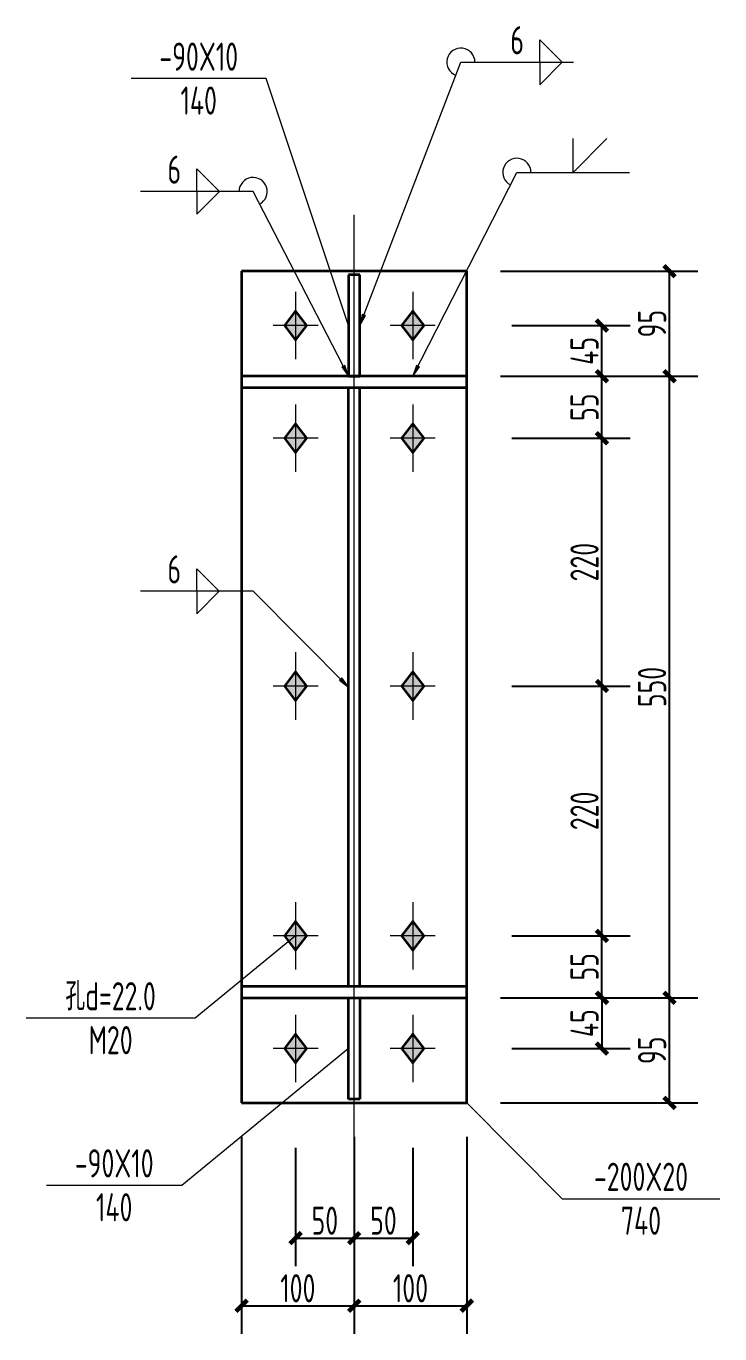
# Model space of a CAD drawing. Header units: millimetres. Extents: x 6950065 to 7140129, y 16284814 to 19754034.
# Drawn here: x 7058220 to 7064379, y 18026634 to 18038241 of the extents above; entities that cross this region are included whole.
import ezdxf
from ezdxf.enums import TextEntityAlignment as Align

# ---------------------------------------------------------------- set-up
doc = ezdxf.new("R2010")
doc.units = ezdxf.units.MM
doc.header["$LTSCALE"] = 1500
doc.header["$MEASUREMENT"] = 0
doc.linetypes.add('线型6', pattern=[8.75, 5, -1.25, 1.25, -1.25])
doc.layers.get('Defpoints').update_dxf_attribs({"color": 1})
for name, color, linetype, lineweight in [('10', 7, 'Continuous', 35), ('20', 2, 'Continuous', 35), ('尺寸标注', 9, 'Continuous', 18), ('焊缝标注', 9, 'Continuous', 18), ('螺栓孔标注', 9, 'Continuous', 18), ('钢板标注', 9, 'Continuous', 18)]:
    doc.layers.add(name, color=color, linetype=linetype, lineweight=lineweight)
doc.styles.add('FromPkpm', font='Pkpmeng', dxfattribs={"width": 0.7, "bigfont": 'hztxt'})
doc.dimstyles.new('Pkpm_1.00', dxfattribs={"dimtxt": 250, "dimasz": 100, "dimexe": 250, "dimexo": 0.0625, "dimgap": 30, "dimtad": 1, "dimdec": 0, "dimrnd": 5, "dimzin": 0, "dimdsep": 46, "dimtxsty": 'FromPkpm', "dimblk1": 'ARCHTICK', "dimblk2": 'ARCHTICK', "dimsah": 1, "dimcen": 0.09, "dimadec": 0, "dimazin": 0, "dimtfac": 1, "dimtdec": 0, "dimtix": 1, "dimtmove": 2, "dimatfit": 1, "dimfxl": 0, "dimtolj": 1, "dimtzin": 0, "dimarcsym": 0})

# ---------------------------------------------------------------- blocks, each defined once
blk = doc.blocks.new('_ArchTick')
at = {"color": 0, "linetype": 'ByBlock', "const_width": 0.4}
blk.add_lwpolyline([(-0.5, -0.5), (0.5, 0.5)], dxfattribs=at)
blk = doc.blocks.new('*D268')
at = {"layer": 'Defpoints', "color": 0, "linetype": 'Continuous'}
for p in [(7062132, 18035584), (7063332, 18035584), (7062132, 18035134)]:
    blk.add_point(p, dxfattribs=at)
at = {"layer": '尺寸标注', "color": 0, "linetype": 'Continuous', "lineweight": -2}
for p, q in [((7062532, 18035584), (7063582, 18035584)), ((7063332, 18035134), (7063332, 18035584)), ((7062532, 18035134), (7063582, 18035134))]:
    blk.add_line(p, q, dxfattribs=at)
at = {"layer": '尺寸标注', "color": 0, "linetype": 'Continuous', "lineweight": -2, "xscale": 100, "yscale": 100, "zscale": 100}
for p, rotation in [((7063332, 18035584), 90), ((7063332, 18035134), 270)]:
    blk.add_blockref('_ArchTick', p, dxfattribs=dict(at, rotation=rotation))
at = {"layer": '尺寸标注', "color": 0, "linetype": 'Continuous', "lineweight": 18, "insert": (7063177, 18035359), "char_height": 250, "attachment_point": 5, "rotation": 90, "style": 'FromPkpm'}
blk.add_mtext('\\A1;45', dxfattribs=at)
blk = doc.blocks.new('*D269')
at = {"layer": 'Defpoints', "color": 0, "linetype": 'Continuous'}
for p in [(7062132, 18035134), (7063332, 18035134), (7062132, 18034584)]:
    blk.add_point(p, dxfattribs=at)
at = {"layer": '尺寸标注', "color": 0, "linetype": 'Continuous', "lineweight": -2}
for p, q in [((7062532, 18035134), (7063582, 18035134)), ((7063332, 18034584), (7063332, 18035134)), ((7062532, 18034584), (7063582, 18034584))]:
    blk.add_line(p, q, dxfattribs=at)
at = {"layer": '尺寸标注', "color": 0, "linetype": 'Continuous', "lineweight": -2, "xscale": 100, "yscale": 100, "zscale": 100}
for p, rotation in [((7063332, 18035134), 90), ((7063332, 18034584), 270)]:
    blk.add_blockref('_ArchTick', p, dxfattribs=dict(at, rotation=rotation))
at = {"layer": '尺寸标注', "color": 0, "linetype": 'Continuous', "lineweight": 18, "insert": (7063177, 18034859), "char_height": 250, "attachment_point": 5, "rotation": 90, "style": 'FromPkpm'}
blk.add_mtext('\\A1;55', dxfattribs=at)
blk = doc.blocks.new('*D270')
at = {"layer": 'Defpoints', "color": 0, "linetype": 'Continuous'}
for p in [(7062132, 18029617), (7063332, 18029617), (7062132, 18029167)]:
    blk.add_point(p, dxfattribs=at)
at = {"layer": '尺寸标注', "color": 0, "linetype": 'Continuous', "lineweight": -2}
for p, q in [((7062532, 18029617), (7063582, 18029617)), ((7063332, 18029617), (7063332, 18029167)), ((7062532, 18029167), (7063582, 18029167))]:
    blk.add_line(p, q, dxfattribs=at)
at = {"layer": '尺寸标注', "color": 0, "linetype": 'Continuous', "lineweight": -2, "xscale": 100, "yscale": 100, "zscale": 100}
for p, rotation in [((7063332, 18029617), 90), ((7063332, 18029167), 270)]:
    blk.add_blockref('_ArchTick', p, dxfattribs=dict(at, rotation=rotation))
at = {"layer": '尺寸标注', "color": 0, "linetype": 'Continuous', "lineweight": 18, "insert": (7063177, 18029392), "char_height": 250, "attachment_point": 5, "rotation": 90, "style": 'FromPkpm'}
blk.add_mtext('\\A1;45', dxfattribs=at)
blk = doc.blocks.new('*D271')
at = {"layer": 'Defpoints', "color": 0, "linetype": 'Continuous'}
for p in [(7062132, 18030167), (7063332, 18030167), (7062132, 18029617)]:
    blk.add_point(p, dxfattribs=at)
at = {"layer": '尺寸标注', "color": 0, "linetype": 'Continuous', "lineweight": -2}
for p, q in [((7062532, 18030167), (7063582, 18030167)), ((7063332, 18029617), (7063332, 18030167)), ((7062532, 18029617), (7063582, 18029617))]:
    blk.add_line(p, q, dxfattribs=at)
at = {"layer": '尺寸标注', "color": 0, "linetype": 'Continuous', "lineweight": -2, "xscale": 100, "yscale": 100, "zscale": 100}
for p, rotation in [((7063332, 18030167), 90), ((7063332, 18029617), 270)]:
    blk.add_blockref('_ArchTick', p, dxfattribs=dict(at, rotation=rotation))
at = {"layer": '尺寸标注', "color": 0, "linetype": 'Continuous', "lineweight": 18, "insert": (7063177, 18029892), "char_height": 250, "attachment_point": 5, "rotation": 90, "style": 'FromPkpm'}
blk.add_mtext('\\A1;55', dxfattribs=at)
blk = doc.blocks.new('*D272')
at = {"layer": 'Defpoints', "color": 0, "linetype": 'Continuous'}
for p in [(7062132, 18034584), (7063332, 18034584), (7062132, 18032384)]:
    blk.add_point(p, dxfattribs=at)
at = {"layer": '尺寸标注', "color": 0, "linetype": 'Continuous', "lineweight": -2}
for p, q in [((7062532, 18034584), (7063582, 18034584)), ((7063332, 18032384), (7063332, 18034584)), ((7062532, 18032384), (7063582, 18032384))]:
    blk.add_line(p, q, dxfattribs=at)
at = {"layer": '尺寸标注', "color": 0, "linetype": 'Continuous', "lineweight": -2, "xscale": 100, "yscale": 100, "zscale": 100}
for p, rotation in [((7063332, 18034584), 90), ((7063332, 18032384), 270)]:
    blk.add_blockref('_ArchTick', p, dxfattribs=dict(at, rotation=rotation))
at = {"layer": '尺寸标注', "color": 0, "linetype": 'Continuous', "lineweight": 18, "insert": (7063177, 18033484), "char_height": 250, "attachment_point": 5, "rotation": 90, "style": 'FromPkpm'}
blk.add_mtext('\\A1;220', dxfattribs=at)
blk = doc.blocks.new('*D273')
at = {"layer": 'Defpoints', "color": 0, "linetype": 'Continuous'}
for p in [(7062132, 18032384), (7063332, 18032384), (7062132, 18030167)]:
    blk.add_point(p, dxfattribs=at)
at = {"layer": '尺寸标注', "color": 0, "linetype": 'Continuous', "lineweight": -2}
for p, q in [((7062532, 18032384), (7063582, 18032384)), ((7063332, 18030167), (7063332, 18032384)), ((7062532, 18030167), (7063582, 18030167))]:
    blk.add_line(p, q, dxfattribs=at)
at = {"layer": '尺寸标注', "color": 0, "linetype": 'Continuous', "lineweight": -2, "xscale": 100, "yscale": 100, "zscale": 100}
for p, rotation in [((7063332, 18032384), 90), ((7063332, 18030167), 270)]:
    blk.add_blockref('_ArchTick', p, dxfattribs=dict(at, rotation=rotation))
at = {"layer": '尺寸标注', "color": 0, "linetype": 'Continuous', "lineweight": 18, "insert": (7063177, 18031276), "char_height": 250, "attachment_point": 5, "rotation": 90, "style": 'FromPkpm'}
blk.add_mtext('\\A1;220', dxfattribs=at)
blk = doc.blocks.new('*D274')
at = {"layer": 'Defpoints', "color": 0, "linetype": 'Continuous'}
for p in [(7060612, 18028684), (7061132, 18028684), (7061132, 18027484)]:
    blk.add_point(p, dxfattribs=at)
at = {"layer": '尺寸标注', "color": 0, "linetype": 'Continuous', "lineweight": -2}
for p, q in [((7060612, 18028284), (7060612, 18027234)), ((7061132, 18028284), (7061132, 18027234)), ((7060612, 18027484), (7061132, 18027484))]:
    blk.add_line(p, q, dxfattribs=at)
at = {"layer": '尺寸标注', "color": 0, "linetype": 'Continuous', "lineweight": -2, "xscale": 100, "yscale": 100, "zscale": 100, "rotation": 180}
blk.add_blockref('_ArchTick', (7060612, 18027484), dxfattribs=at)
at = {"layer": '尺寸标注', "color": 0, "linetype": 'Continuous', "lineweight": -2, "xscale": 100, "yscale": 100, "zscale": 100}
blk.add_blockref('_ArchTick', (7061132, 18027484), dxfattribs=at)
at = {"layer": '尺寸标注', "color": 0, "linetype": 'Continuous', "lineweight": 18, "insert": (7060872, 18027639), "char_height": 250, "attachment_point": 5, "style": 'FromPkpm'}
blk.add_mtext('\\A1;50', dxfattribs=at)
blk = doc.blocks.new('*D275')
at = {"layer": 'Defpoints', "color": 0, "linetype": 'Continuous'}
for p in [(7061132, 18028684), (7061652, 18028684), (7061652, 18027484)]:
    blk.add_point(p, dxfattribs=at)
at = {"layer": '尺寸标注', "color": 0, "linetype": 'Continuous', "lineweight": -2}
for p, q in [((7061132, 18028284), (7061132, 18027234)), ((7061652, 18028284), (7061652, 18027234)), ((7061132, 18027484), (7061652, 18027484))]:
    blk.add_line(p, q, dxfattribs=at)
at = {"layer": '尺寸标注', "color": 0, "linetype": 'Continuous', "lineweight": -2, "xscale": 100, "yscale": 100, "zscale": 100, "rotation": 180}
blk.add_blockref('_ArchTick', (7061132, 18027484), dxfattribs=at)
at = {"layer": '尺寸标注', "color": 0, "linetype": 'Continuous', "lineweight": -2, "xscale": 100, "yscale": 100, "zscale": 100}
blk.add_blockref('_ArchTick', (7061652, 18027484), dxfattribs=at)
at = {"layer": '尺寸标注', "color": 0, "linetype": 'Continuous', "lineweight": 18, "insert": (7061392, 18027639), "char_height": 250, "attachment_point": 5, "style": 'FromPkpm'}
blk.add_mtext('\\A1;50', dxfattribs=at)
blk = doc.blocks.new('*D276')
at = {"layer": 'Defpoints', "color": 0, "linetype": 'Continuous'}
for p in [(7060132, 18028684), (7061132, 18028684), (7061132, 18026884)]:
    blk.add_point(p, dxfattribs=at)
at = {"layer": '尺寸标注', "color": 0, "linetype": 'Continuous', "lineweight": -2}
for p, q in [((7060132, 18028384), (7060132, 18026634)), ((7061132, 18028384), (7061132, 18026634)), ((7060132, 18026884), (7061132, 18026884))]:
    blk.add_line(p, q, dxfattribs=at)
at = {"layer": '尺寸标注', "color": 0, "linetype": 'Continuous', "lineweight": -2, "xscale": 100, "yscale": 100, "zscale": 100, "rotation": 180}
blk.add_blockref('_ArchTick', (7060132, 18026884), dxfattribs=at)
at = {"layer": '尺寸标注', "color": 0, "linetype": 'Continuous', "lineweight": -2, "xscale": 100, "yscale": 100, "zscale": 100}
blk.add_blockref('_ArchTick', (7061132, 18026884), dxfattribs=at)
at = {"layer": '尺寸标注', "color": 0, "linetype": 'Continuous', "lineweight": 18, "insert": (7060632, 18027039), "char_height": 250, "attachment_point": 5, "style": 'FromPkpm'}
blk.add_mtext('\\A1;100', dxfattribs=at)
blk = doc.blocks.new('*D277')
at = {"layer": 'Defpoints', "color": 0, "linetype": 'Continuous'}
for p in [(7061132, 18028684), (7062132, 18028684), (7062132, 18026884)]:
    blk.add_point(p, dxfattribs=at)
at = {"layer": '尺寸标注', "color": 0, "linetype": 'Continuous', "lineweight": -2}
for p, q in [((7061132, 18028384), (7061132, 18026634)), ((7062132, 18028384), (7062132, 18026634)), ((7061132, 18026884), (7062132, 18026884))]:
    blk.add_line(p, q, dxfattribs=at)
at = {"layer": '尺寸标注', "color": 0, "linetype": 'Continuous', "lineweight": -2, "xscale": 100, "yscale": 100, "zscale": 100, "rotation": 180}
blk.add_blockref('_ArchTick', (7061132, 18026884), dxfattribs=at)
at = {"layer": '尺寸标注', "color": 0, "linetype": 'Continuous', "lineweight": -2, "xscale": 100, "yscale": 100, "zscale": 100}
blk.add_blockref('_ArchTick', (7062132, 18026884), dxfattribs=at)
at = {"layer": '尺寸标注', "color": 0, "linetype": 'Continuous', "lineweight": 18, "insert": (7061632, 18027039), "char_height": 250, "attachment_point": 5, "style": 'FromPkpm'}
blk.add_mtext('\\A1;100', dxfattribs=at)
blk = doc.blocks.new('*D278')
at = {"layer": 'Defpoints', "color": 0, "linetype": 'Continuous'}
for p in [(7062132, 18029617), (7063932, 18029617), (7062132, 18028684)]:
    blk.add_point(p, dxfattribs=at)
at = {"layer": '尺寸标注', "color": 0, "linetype": 'Continuous', "lineweight": -2}
for p, q in [((7062432, 18029617), (7064182, 18029617)), ((7063932, 18028684), (7063932, 18029617)), ((7062432, 18028684), (7064182, 18028684))]:
    blk.add_line(p, q, dxfattribs=at)
at = {"layer": '尺寸标注', "color": 0, "linetype": 'Continuous', "lineweight": -2, "xscale": 100, "yscale": 100, "zscale": 100}
for p, rotation in [((7063932, 18029617), 90), ((7063932, 18028684), 270)]:
    blk.add_blockref('_ArchTick', p, dxfattribs=dict(at, rotation=rotation))
at = {"layer": '尺寸标注', "color": 0, "linetype": 'Continuous', "lineweight": 18, "insert": (7063777, 18029151), "char_height": 250, "attachment_point": 5, "rotation": 90, "style": 'FromPkpm'}
blk.add_mtext('\\A1;95', dxfattribs=at)
blk = doc.blocks.new('*D279')
at = {"layer": 'Defpoints', "color": 0, "linetype": 'Continuous'}
for p in [(7062132, 18035134), (7063932, 18035134), (7062132, 18029617)]:
    blk.add_point(p, dxfattribs=at)
at = {"layer": '尺寸标注', "color": 0, "linetype": 'Continuous', "lineweight": -2}
for p, q in [((7062432, 18035134), (7064182, 18035134)), ((7063932, 18029617), (7063932, 18035134)), ((7062432, 18029617), (7064182, 18029617))]:
    blk.add_line(p, q, dxfattribs=at)
at = {"layer": '尺寸标注', "color": 0, "linetype": 'Continuous', "lineweight": -2, "xscale": 100, "yscale": 100, "zscale": 100}
for p, rotation in [((7063932, 18035134), 90), ((7063932, 18029617), 270)]:
    blk.add_blockref('_ArchTick', p, dxfattribs=dict(at, rotation=rotation))
at = {"layer": '尺寸标注', "color": 0, "linetype": 'Continuous', "lineweight": 18, "insert": (7063777, 18032376), "char_height": 250, "attachment_point": 5, "rotation": 90, "style": 'FromPkpm'}
blk.add_mtext('\\A1;550', dxfattribs=at)
blk = doc.blocks.new('*D280')
at = {"layer": 'Defpoints', "color": 0, "linetype": 'Continuous'}
for p in [(7062132, 18036067), (7063932, 18036067), (7062132, 18035134)]:
    blk.add_point(p, dxfattribs=at)
at = {"layer": '尺寸标注', "color": 0, "linetype": 'Continuous', "lineweight": -2}
for p, q in [((7062432, 18036067), (7064182, 18036067)), ((7063932, 18035134), (7063932, 18036067)), ((7062432, 18035134), (7064182, 18035134))]:
    blk.add_line(p, q, dxfattribs=at)
at = {"layer": '尺寸标注', "color": 0, "linetype": 'Continuous', "lineweight": -2, "xscale": 100, "yscale": 100, "zscale": 100}
for p, rotation in [((7063932, 18036067), 90), ((7063932, 18035134), 270)]:
    blk.add_blockref('_ArchTick', p, dxfattribs=dict(at, rotation=rotation))
at = {"layer": '尺寸标注', "color": 0, "linetype": 'Continuous', "lineweight": 18, "insert": (7063777, 18035601), "char_height": 250, "attachment_point": 5, "rotation": 90, "style": 'FromPkpm'}
blk.add_mtext('\\A1;95', dxfattribs=at)

msp = doc.modelspace()

# ---------------------------------------------------------------- hatches: boundary and pattern name
at = {"layer": '10'}
for points in [[(7060612.4, 18035714.3), (7060512.4, 18035584.3), (7060612.4, 18035454.3), (7060712.4, 18035584.3)], [(7061652.4, 18035714.3), (7061552.4, 18035584.3), (7061652.4, 18035454.3), (7061752.4, 18035584.3)], [(7060612.4, 18034714.3), (7060512.4, 18034584.3), (7060612.4, 18034454.3), (7060712.4, 18034584.3)], [(7061652.4, 18034714.3), (7061552.4, 18034584.3), (7061652.4, 18034454.3), (7061752.4, 18034584.3)], [(7060612.4, 18032514.3), (7060512.4, 18032384.3), (7060612.4, 18032254.3), (7060712.4, 18032384.3)], [(7061652.4, 18032514.3), (7061552.4, 18032384.3), (7061652.4, 18032254.3), (7061752.4, 18032384.3)], [(7060612.4, 18030296.8), (7060512.4, 18030166.8), (7060612.4, 18030036.8), (7060712.4, 18030166.8)], [(7061652.4, 18030296.8), (7061552.4, 18030166.8), (7061652.4, 18030036.8), (7061752.4, 18030166.8)], [(7060612.4, 18029296.8), (7060512.4, 18029166.8), (7060612.4, 18029036.8), (7060712.4, 18029166.8)], [(7061652.4, 18029296.8), (7061552.4, 18029166.8), (7061652.4, 18029036.8), (7061752.4, 18029166.8)]]:
    msp.add_hatch(color=1, dxfattribs=at).paths.add_polyline_path(points)
at = {"layer": '焊缝标注'}
for points in [[(7061182.4, 18035584.3), (7061232.2, 18035672.3), (7061204.2, 18035683.1)], [(7061082.4, 18035134.3), (7061049.8, 18035230), (7061023.1, 18035216.3)], [(7061652.4, 18035134.3), (7061711.2, 18035216.5), (7061684.5, 18035230.2)], [(7061082.4, 18032375.5), (7061022.3, 18032456.9), (7061001.1, 18032435.7)]]:
    msp.add_hatch(color=3, dxfattribs=at).paths.add_polyline_path(points)

# ---------------------------------------------------------------- linework, layer by layer
at = {"layer": '10', "linetype": '线型6', "lineweight": 18, "ltscale": 100}
msp.add_line((7061132.4, 18028184.3), (7061132.4, 18036566.8), dxfattribs=at)
at = {"layer": '10', "color": 9, "lineweight": 18, "ltscale": 100}
for p, q in [((7060612.4, 18035884.3), (7060612.4, 18035284.3)), ((7061652.4, 18035884.3), (7061652.4, 18035284.3)), ((7060812.4, 18035584.3), (7060412.4, 18035584.3)), ((7061852.4, 18035584.3), (7061452.4, 18035584.3)), ((7060612.4, 18034884.3), (7060612.4, 18034284.3)), ((7061652.4, 18034884.3), (7061652.4, 18034284.3)), ((7060812.4, 18034584.3), (7060412.4, 18034584.3)), ((7061852.4, 18034584.3), (7061452.4, 18034584.3)), ((7060612.4, 18032684.3), (7060612.4, 18032084.3)), ((7061652.4, 18032684.3), (7061652.4, 18032084.3)), ((7060812.4, 18032384.3), (7060412.4, 18032384.3)), ((7061852.4, 18032384.3), (7061452.4, 18032384.3)), ((7060612.4, 18030466.8), (7060612.4, 18029866.8)), ((7061652.4, 18030466.8), (7061652.4, 18029866.8)), ((7060812.4, 18030166.8), (7060412.4, 18030166.8)), ((7061852.4, 18030166.8), (7061452.4, 18030166.8)), ((7060612.4, 18029466.8), (7060612.4, 18028866.8)), ((7061652.4, 18029466.8), (7061652.4, 18028866.8)), ((7060812.4, 18029166.8), (7060412.4, 18029166.8)), ((7061852.4, 18029166.8), (7061452.4, 18029166.8))]:
    msp.add_line(p, q, dxfattribs=at)
at = {"layer": '10', "color": 3, "lineweight": 35, "ltscale": 100}
for p, q in [((7062132.4, 18035134.3), (7060132.4, 18035134.3)), ((7060132.4, 18035134.3), (7060132.4, 18035034.3)), ((7062132.4, 18035034.3), (7062132.4, 18035134.3)), ((7060132.4, 18035034.3), (7062132.4, 18035034.3)), ((7061082.4, 18029716.8), (7061082.4, 18035034.3)), ((7061182.4, 18029716.8), (7061182.4, 18035034.3)), ((7062132.4, 18029716.8), (7060132.4, 18029716.8)), ((7060132.4, 18029716.8), (7060132.4, 18029616.8)), ((7062132.4, 18029616.8), (7062132.4, 18029716.8)), ((7060132.4, 18029616.8), (7062132.4, 18029616.8))]:
    msp.add_line(p, q, dxfattribs=at)
at = {"layer": '10', "color": 1, "linetype": 'Continuous'}
for points in [[(7060612.4, 18035714.3), (7060512.4, 18035584.3), (7060612.4, 18035454.3), (7060712.4, 18035584.3)], [(7061652.4, 18035714.3), (7061552.4, 18035584.3), (7061652.4, 18035454.3), (7061752.4, 18035584.3)], [(7060612.4, 18034714.3), (7060512.4, 18034584.3), (7060612.4, 18034454.3), (7060712.4, 18034584.3)], [(7061652.4, 18034714.3), (7061552.4, 18034584.3), (7061652.4, 18034454.3), (7061752.4, 18034584.3)], [(7060612.4, 18032514.3), (7060512.4, 18032384.3), (7060612.4, 18032254.3), (7060712.4, 18032384.3)], [(7061652.4, 18032514.3), (7061552.4, 18032384.3), (7061652.4, 18032254.3), (7061752.4, 18032384.3)], [(7060612.4, 18030296.8), (7060512.4, 18030166.8), (7060612.4, 18030036.8), (7060712.4, 18030166.8)], [(7061652.4, 18030296.8), (7061552.4, 18030166.8), (7061652.4, 18030036.8), (7061752.4, 18030166.8)], [(7060612.4, 18029296.8), (7060512.4, 18029166.8), (7060612.4, 18029036.8), (7060712.4, 18029166.8)], [(7061652.4, 18029296.8), (7061552.4, 18029166.8), (7061652.4, 18029036.8), (7061752.4, 18029166.8)]]:
    msp.add_lwpolyline(points, close=True, dxfattribs=at)
at = {"layer": '20', "lineweight": 35, "ltscale": 100}
for p, q in [((7062132.4, 18036066.8), (7060132.4, 18036066.8)), ((7060132.4, 18036066.8), (7060132.4, 18028684.3)), ((7061182.4, 18036034.3), (7061082.4, 18036034.3)), ((7061082.4, 18036034.3), (7061082.4, 18035134.3)), ((7061182.4, 18035134.3), (7061182.4, 18036034.3)), ((7062132.4, 18028684.3), (7062132.4, 18036066.8)), ((7061082.4, 18035134.3), (7061182.4, 18035134.3)), ((7061082.4, 18029616.8), (7061182.4, 18029616.8)), ((7061082.4, 18028716.8), (7061082.4, 18029616.8)), ((7061182.4, 18029616.8), (7061182.4, 18028716.8)), ((7061182.4, 18028716.8), (7061082.4, 18028716.8)), ((7060132.4, 18028684.3), (7062132.4, 18028684.3))]:
    msp.add_line(p, q, dxfattribs=at)
at = {"layer": '焊缝标注', "color": 3, "lineweight": 18, "ltscale": 100}
for p, q in [((7062779.1, 18038121.5), (7062979.1, 18037921.5)), ((7062779.1, 18037921.5), (7062779.1, 18038121.5)), ((7061182.4, 18035584.3), (7062079.1, 18037921.5)), ((7062079.1, 18037921.5), (7063079.1, 18037921.5)), ((7062779.1, 18037721.5), (7062979.1, 18037921.5)), ((7062779.1, 18037921.5), (7062779.1, 18037721.5)), ((7063076.5, 18036943.5), (7063076.5, 18037243.5)), ((7063076.5, 18036943.5), (7063376.5, 18037243.5)), ((7059935.2, 18036773.6), (7059735.2, 18036973.6)), ((7059735.2, 18036773.6), (7059735.2, 18036973.6)), ((7061652.4, 18035134.3), (7062576.5, 18036943.5)), ((7062576.5, 18036943.5), (7063576.5, 18036943.5)), ((7060235.2, 18036773.6), (7059235.2, 18036773.6)), ((7059935.2, 18036773.6), (7059735.2, 18036573.6)), ((7059735.2, 18036773.6), (7059735.2, 18036573.6)), ((7061082.4, 18035134.3), (7060235.2, 18036773.6)), ((7059934.8, 18033225.1), (7059734.8, 18033425.1)), ((7059734.8, 18033225.1), (7059734.8, 18033425.1)), ((7060234.8, 18033225.1), (7059234.8, 18033225.1)), ((7059934.8, 18033225.1), (7059734.8, 18033025.1)), ((7059734.8, 18033225.1), (7059734.8, 18033025.1)), ((7061082.4, 18032375.5), (7060234.8, 18033225.1))]:
    msp.add_line(p, q, dxfattribs=at)
at = {"layer": '焊缝标注', "color": 3, "linetype": 'Continuous'}
for points in [[(7061182.4, 18035584.3), (7061232.2, 18035672.3), (7061204.2, 18035683.1)], [(7061082.4, 18035134.3), (7061049.8, 18035230), (7061023.1, 18035216.3)], [(7061652.4, 18035134.3), (7061711.2, 18035216.5), (7061684.5, 18035230.2)], [(7061082.4, 18032375.5), (7061022.3, 18032456.9), (7061001.1, 18032435.7)]]:
    msp.add_lwpolyline(points, close=True, dxfattribs=at)
at = {"layer": '焊缝标注', "color": 3, "lineweight": 18, "ltscale": 100}
for centre, start, end in [((7062079.1, 18037921.5), 0, 249.00781), ((7062576.5, 18036943.5), 0, 242.94139), ((7060235.2, 18036773.6), 297.32971, 180)]:
    msp.add_arc(centre, 125, start, end, dxfattribs=at)
at = {"layer": '螺栓孔标注', "color": 6, "lineweight": 18, "ltscale": 100}
for p, q in [((7060612.4, 18030166.8), (7059720.1, 18029436.2)), ((7059720.1, 18029436.2), (7058220.1, 18029436.2))]:
    msp.add_line(p, q, dxfattribs=at)
at = {"layer": '螺栓孔标注', "color": 6, "ltscale": 100, "const_width": 10}
msp.add_lwpolyline([(7060617.4, 18030166.8, 1), (7060607.4, 18030166.8, 1)], format="xyb", close=True, dxfattribs=at)
at = {"layer": '钢板标注', "color": 2, "lineweight": 18, "ltscale": 100}
for p, q in [((7060352.1, 18037775.7), (7059152.1, 18037775.7)), ((7061082.4, 18035584.3), (7060352.1, 18037775.7)), ((7061082.4, 18029166.8), (7059601.9, 18027952.5)), ((7062132.4, 18028684.3), (7062978.5, 18027833.4)), ((7059601.9, 18027952.5), (7058401.9, 18027952.5)), ((7062978.5, 18027833.4), (7064378.5, 18027833.4))]:
    msp.add_line(p, q, dxfattribs=at)
at = {"layer": '钢板标注', "color": 2, "ltscale": 100, "const_width": 10}
for points in [[(7061087.4, 18035584.3, 1), (7061077.4, 18035584.3, 1)], [(7061087.4, 18029166.8, 1), (7061077.4, 18029166.8, 1)], [(7062137.4, 18028684.3, 1), (7062127.4, 18028684.3, 1)]]:
    msp.add_lwpolyline(points, format="xyb", close=True, dxfattribs=at)

# ---------------------------------------------------------------- texts
at = {"layer": '焊缝标注', "color": 3, "lineweight": 25, "style": 'FromPkpm', "width": 0.7}
for p in [(7062579.1, 18037991.5), (7059535.2, 18036843.6), (7059534.8, 18033295.1)]:
    msp.add_text('6', height=250, dxfattribs=at).set_placement(p, align=Align.CENTER)
at = {"layer": '螺栓孔标注', "color": 6, "lineweight": 25, "style": 'FromPkpm', "width": 0.7}
msp.add_text('孔d=22.0', height=250, dxfattribs=at).set_placement((7058970.1, 18029506.2), align=Align.CENTER)
msp.add_text('M20', height=250, dxfattribs=at).set_placement((7058970.1, 18029366.2), align=Align.TOP_CENTER)
at = {"layer": '钢板标注', "color": 2, "lineweight": 25, "style": 'FromPkpm', "width": 0.7}
for s, p in [('-90X10', (7059752.1, 18037845.7)), ('-90X10', (7059001.9, 18028022.5)), ('-200X20', (7063678.5, 18027903.4))]:
    msp.add_text(s, height=250, dxfattribs=at).set_placement(p, align=Align.CENTER)
for s, p in [('140', (7059752.1, 18037705.7)), ('140', (7059001.9, 18027882.5)), ('740', (7063678.5, 18027763.4))]:
    msp.add_text(s, height=250, dxfattribs=at).set_placement(p, align=Align.TOP_CENTER)

# ---------------------------------------------------------------- dimensions: what is measured, and where the dimension line sits
at = {"layer": '尺寸标注', "linetype": 'Continuous', "lineweight": 18}
for base, p1, p2, text, override, picture, middle in [((7063932.4, 18036066.8), (7062132.4, 18035134.3), (7062132.4, 18036066.8), '95', {"dimexo": 300, "dimtad": 1, "dimjust": 0, "dimtih": 0, "dimtoh": 0, "dimtmove": 0, "dimatfit": 3}, '*D280', (7063777.4, 18035600.5)), ((7063332.4, 18035584.3), (7062132.4, 18035134.3), (7062132.4, 18035584.3), '45', {"dimexo": 400, "dimtad": 1, "dimjust": 2, "dimtih": 0, "dimtoh": 0, "dimtix": 0, "dimtmove": 0, "dimatfit": 3}, '*D268', (7063177.4, 18035359.3)), ((7063332.4, 18035134.3), (7062132.4, 18034584.3), (7062132.4, 18035134.3), '55', {"dimexo": 400, "dimtad": 1, "dimjust": 0, "dimtih": 0, "dimtoh": 0, "dimtmove": 0, "dimatfit": 3}, '*D269', (7063177.4, 18034859.3)), ((7063932.4, 18035134.3), (7062132.4, 18029616.8), (7062132.4, 18035134.3), '550', {"dimexo": 300, "dimtad": 1, "dimjust": 0, "dimtih": 0, "dimtoh": 0, "dimtmove": 0, "dimatfit": 3}, '*D279', (7063777.4, 18032375.5)), ((7063332.4, 18034584.3), (7062132.4, 18032384.3), (7062132.4, 18034584.3), '220', {"dimexo": 400, "dimtad": 1, "dimjust": 0, "dimtih": 0, "dimtoh": 0, "dimtmove": 0, "dimatfit": 3}, '*D272', (7063177.4, 18033484.3)), ((7063332.4, 18032384.3), (7062132.4, 18030166.8), (7062132.4, 18032384.3), '220', {"dimexo": 400, "dimtad": 1, "dimjust": 0, "dimtih": 0, "dimtoh": 0, "dimtmove": 0, "dimatfit": 3}, '*D273', (7063177.4, 18031275.5)), ((7063332.4, 18030166.8), (7062132.4, 18029616.8), (7062132.4, 18030166.8), '55', {"dimexo": 400, "dimtad": 1, "dimjust": 0, "dimtih": 0, "dimtoh": 0, "dimtmove": 0, "dimatfit": 3}, '*D271', (7063177.4, 18029891.8)), ((7063332.4, 18029616.8), (7062132.4, 18029166.8), (7062132.4, 18029616.8), '45', {"dimexo": 400, "dimtad": 1, "dimjust": 1, "dimtih": 0, "dimtoh": 0, "dimtix": 0, "dimtmove": 0, "dimatfit": 3}, '*D270', (7063177.4, 18029391.8)), ((7063932.4, 18029616.8), (7062132.4, 18028684.3), (7062132.4, 18029616.8), '95', {"dimexo": 300, "dimtad": 1, "dimjust": 0, "dimtih": 0, "dimtoh": 0, "dimtmove": 0, "dimatfit": 3}, '*D278', (7063777.4, 18029150.5))]:
    dim = msp.add_linear_dim(base=base, p1=p1, p2=p2, angle=90, text=text, dimstyle='Pkpm_1.00', override=override, dxfattribs=at)
    dim.commit()
    dim.dimension.update_dxf_attribs({"geometry": picture, "text_midpoint": middle})
for base, p1, p2, text, override, picture, middle in [((7061132.4, 18026884.3), (7060132.4, 18028684.3), (7061132.4, 18028684.3), '100', {"dimexo": 300, "dimtad": 1, "dimjust": 0, "dimtih": 0, "dimtoh": 0, "dimtmove": 0, "dimatfit": 3}, '*D276', (7060632.4, 18027039.3)), ((7061132.4, 18027484.3), (7060612.4, 18028684.3), (7061132.4, 18028684.3), '50', {"dimexo": 400, "dimtad": 1, "dimjust": 0, "dimtih": 0, "dimtoh": 0, "dimtmove": 0, "dimatfit": 3}, '*D274', (7060872.4, 18027639.3)), ((7061652.4, 18027484.3), (7061132.4, 18028684.3), (7061652.4, 18028684.3), '50', {"dimexo": 400, "dimtad": 1, "dimjust": 0, "dimtih": 0, "dimtoh": 0, "dimtmove": 0, "dimatfit": 3}, '*D275', (7061392.4, 18027639.3)), ((7062132.4, 18026884.3), (7061132.4, 18028684.3), (7062132.4, 18028684.3), '100', {"dimexo": 300, "dimtad": 1, "dimjust": 0, "dimtih": 0, "dimtoh": 0, "dimtmove": 0, "dimatfit": 3}, '*D277', (7061632.4, 18027039.3))]:
    dim = msp.add_linear_dim(base=base, p1=p1, p2=p2, text=text, dimstyle='Pkpm_1.00', override=override, dxfattribs=at)
    dim.commit()
    dim.dimension.update_dxf_attribs({"geometry": picture, "text_midpoint": middle})

doc.saveas('drawing.dxf')
